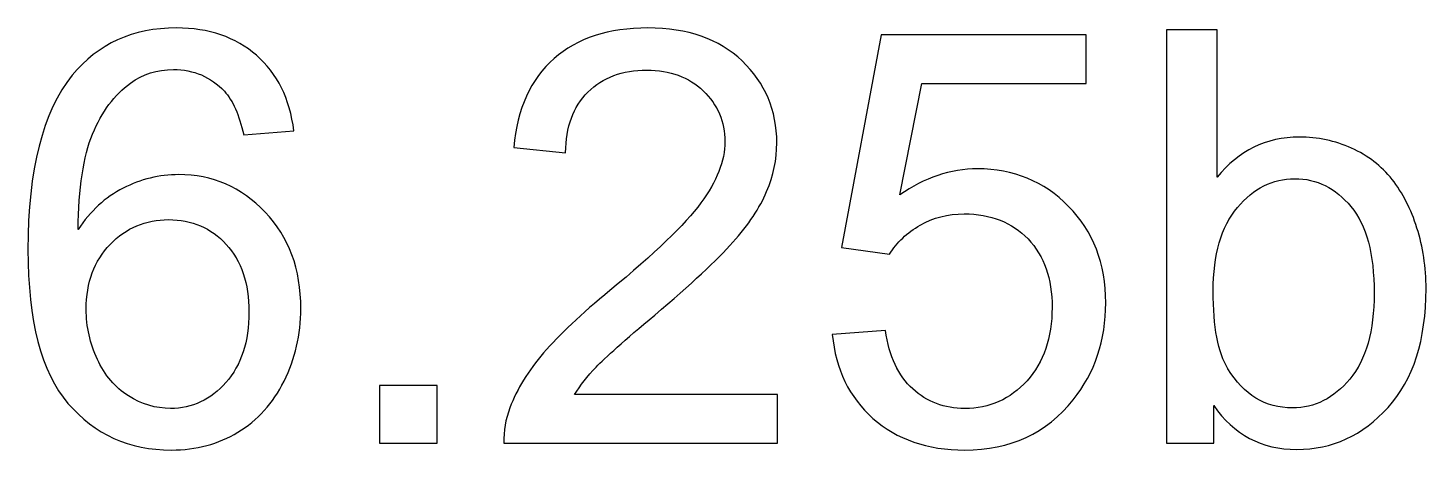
# Model space of a CAD drawing. Header units: millimetres. Extents: x -489 to 489, y -241 to 468.
# Drawn here: x -344.92 to -314.14, y -114.27 to -104.99 of the extents above; entities that cross this region are included whole.
import ezdxf

# ---------------------------------------------------------------- set-up
doc = ezdxf.new("R2010")
doc.units = ezdxf.units.MM
doc.header["$MEASUREMENT"] = 0
doc.layers.add('Layer 1', color=7, linetype='Continuous')

msp = doc.modelspace()

# ---------------------------------------------------------------- linework, layer by layer
at = {"layer": 'Layer 1', "color": 250}
for points, knots in [([(-339.0631, -107.2503), (-339.0631, -107.2503), (-340.168, -107.3392), (-340.168, -107.3392), (-340.168, -107.3392), (-340.2675, -106.901), (-340.4093, -106.5814), (-340.5934, -106.3825), (-340.5934, -106.3825), (-340.8961, -106.0628), (-341.2708, -105.9041), (-341.7153, -105.9041), (-341.7153, -105.9041), (-342.073, -105.9041), (-342.3905, -106.0036), (-342.6635, -106.2025), (-342.6635, -106.2025), (-343.0149, -106.4587), (-343.2901, -106.8312), (-343.4954, -107.3223), (-343.4954, -107.3223), (-343.6986, -107.8154), (-343.8044, -108.5161), (-343.8129, -109.4241), (-343.8129, -109.4241), (-343.5441, -109.0156), (-343.2139, -108.7108), (-342.8244, -108.5139), (-342.8244, -108.5139), (-342.4349, -108.315), (-342.0285, -108.2155), (-341.601, -108.2155), (-341.601, -108.2155), (-340.8559, -108.2155), (-340.2209, -108.4907), (-339.696, -109.0389), (-339.696, -109.0389), (-339.1732, -109.5871), (-338.9107, -110.2941), (-338.9107, -111.164), (-338.9107, -111.164), (-338.9107, -111.7355), (-339.0335, -112.2647), (-339.279, -112.7557), (-339.279, -112.7557), (-339.5266, -113.2468), (-339.8632, -113.6215), (-340.295, -113.8818), (-340.295, -113.8818), (-340.7247, -114.1422), (-341.2136, -114.2734), (-341.7597, -114.2734), (-341.7597, -114.2734), (-342.6889, -114.2734), (-343.4488, -113.9305), (-344.0373, -113.2468), (-344.0373, -113.2468), (-344.6236, -112.5631), (-344.9178, -111.4349), (-344.9178, -109.8644), (-344.9178, -109.8644), (-344.9178, -108.1075), (-344.5918, -106.8291), (-343.942, -106.0311), (-343.942, -106.0311), (-343.3747, -105.3368), (-342.6106, -104.9897), (-341.6475, -104.9897), (-341.6475, -104.9897), (-340.9321, -104.9897), (-340.3437, -105.1908), (-339.8865, -105.5908), (-339.8865, -105.5908), (-339.4293, -105.9909), (-339.1541, -106.5433), (-339.0631, -107.2503)], [0, 0, 0, 0, 0.05, 0.05, 0.05, 0.05, 0.1, 0.1, 0.1, 0.1, 0.15, 0.15, 0.15, 0.15, 0.2, 0.2, 0.2, 0.2, 0.25, 0.25, 0.25, 0.25, 0.3, 0.3, 0.3, 0.3, 0.35, 0.35, 0.35, 0.35, 0.4, 0.4, 0.4, 0.4, 0.45, 0.45, 0.45, 0.45, 0.5, 0.5, 0.5, 0.5, 0.55, 0.55, 0.55, 0.55, 0.6, 0.6, 0.6, 0.6, 0.65, 0.65, 0.65, 0.65, 0.7, 0.7, 0.7, 0.7, 0.75, 0.75, 0.75, 0.75, 0.8, 0.8, 0.8, 0.8, 0.85, 0.85, 0.85, 0.85, 0.9, 0.9, 0.9, 0.9, 1, 1, 1, 1]), ([(-328.4205, -113.0542), (-328.4205, -113.0542), (-328.4205, -114.121), (-328.4205, -114.121), (-328.4205, -114.121), (-328.4205, -114.121), (-334.4403, -114.121), (-334.4403, -114.121), (-334.4403, -114.121), (-334.4488, -113.8522), (-334.4043, -113.5939), (-334.3091, -113.3442), (-334.3091, -113.3442), (-334.1545, -112.9357), (-333.9069, -112.5314), (-333.5661, -112.1356), (-333.5661, -112.1356), (-333.2253, -111.7397), (-332.7385, -111.2825), (-332.1056, -110.764), (-332.1056, -110.764), (-331.1214, -109.9533), (-330.4525, -109.3119), (-330.1032, -108.8378), (-330.1032, -108.8378), (-329.7519, -108.3637), (-329.5762, -107.9149), (-329.5762, -107.4916), (-329.5762, -107.4916), (-329.5762, -107.0492), (-329.7349, -106.6767), (-330.0524, -106.3719), (-330.0524, -106.3719), (-330.3699, -106.0692), (-330.7848, -105.9168), (-331.2949, -105.9168), (-331.2949, -105.9168), (-331.8347, -105.9168), (-332.2665, -106.0777), (-332.5903, -106.3994), (-332.5903, -106.3994), (-332.9142, -106.719), (-333.0772, -107.1635), (-333.0814, -107.7329), (-333.0814, -107.7329), (-333.0814, -107.7329), (-334.2244, -107.6186), (-334.2244, -107.6186), (-334.2244, -107.6186), (-334.1461, -106.7635), (-333.8497, -106.1115), (-333.3375, -105.6628), (-333.3375, -105.6628), (-332.8232, -105.2141), (-332.1352, -104.9897), (-331.2695, -104.9897), (-331.2695, -104.9897), (-330.3975, -104.9897), (-329.7053, -105.231), (-329.1973, -105.7157), (-329.1973, -105.7157), (-328.6872, -106.2004), (-328.4332, -106.8016), (-328.4332, -107.517), (-328.4332, -107.517), (-328.4332, -107.8811), (-328.5073, -108.2388), (-328.6576, -108.5901), (-328.6576, -108.5901), (-328.8057, -108.9436), (-329.0534, -109.314), (-329.3984, -109.7035), (-329.3984, -109.7035), (-329.7455, -110.0909), (-330.3191, -110.6264), (-331.1192, -111.3037), (-331.1192, -111.3037), (-331.7902, -111.8667), (-332.222, -112.2477), (-332.4125, -112.4488), (-332.4125, -112.4488), (-332.603, -112.6499), (-332.7597, -112.851), (-332.8845, -113.0542), (-332.8845, -113.0542), (-332.8845, -113.0542), (-328.4205, -113.0542), (-328.4205, -113.0542)], [0, 0, 0, 0, 0.0434783, 0.0434783, 0.0434783, 0.0434783, 0.0869565, 0.0869565, 0.0869565, 0.0869565, 0.1304348, 0.1304348, 0.1304348, 0.1304348, 0.173913, 0.173913, 0.173913, 0.173913, 0.2173913, 0.2173913, 0.2173913, 0.2173913, 0.2608696, 0.2608696, 0.2608696, 0.2608696, 0.3043478, 0.3043478, 0.3043478, 0.3043478, 0.3478261, 0.3478261, 0.3478261, 0.3478261, 0.3913043, 0.3913043, 0.3913043, 0.3913043, 0.4347826, 0.4347826, 0.4347826, 0.4347826, 0.4782609, 0.4782609, 0.4782609, 0.4782609, 0.5217391, 0.5217391, 0.5217391, 0.5217391, 0.5652174, 0.5652174, 0.5652174, 0.5652174, 0.6086957, 0.6086957, 0.6086957, 0.6086957, 0.6521739, 0.6521739, 0.6521739, 0.6521739, 0.6956522, 0.6956522, 0.6956522, 0.6956522, 0.7391304, 0.7391304, 0.7391304, 0.7391304, 0.7826087, 0.7826087, 0.7826087, 0.7826087, 0.826087, 0.826087, 0.826087, 0.826087, 0.8695652, 0.8695652, 0.8695652, 0.8695652, 0.9130435, 0.9130435, 0.9130435, 0.9130435, 1, 1, 1, 1]), ([(-327.2119, -111.7334), (-327.2119, -111.7334), (-326.0435, -111.6445), (-326.0435, -111.6445), (-326.0435, -111.6445), (-325.9567, -112.2139), (-325.7556, -112.6414), (-325.4424, -112.9293), (-325.4424, -112.9293), (-325.1291, -113.2151), (-324.746, -113.359), (-324.2951, -113.359), (-324.2951, -113.359), (-323.7511, -113.359), (-323.2961, -113.1558), (-322.9256, -112.7515), (-322.9256, -112.7515), (-322.5573, -112.3451), (-322.3732, -111.8075), (-322.3732, -111.1386), (-322.3732, -111.1386), (-322.3732, -110.5015), (-322.5489, -109.9998), (-322.9024, -109.6315), (-322.9024, -109.6315), (-323.2558, -109.2632), (-323.7236, -109.0791), (-324.3057, -109.0791), (-324.3057, -109.0791), (-324.6677, -109.0791), (-324.9915, -109.1616), (-325.2794, -109.3267), (-325.2794, -109.3267), (-325.5651, -109.4918), (-325.7895, -109.7056), (-325.9546, -109.9681), (-325.9546, -109.9681), (-325.9546, -109.9681), (-327.0087, -109.8157), (-327.0087, -109.8157), (-327.0087, -109.8157), (-327.0087, -109.8157), (-326.1324, -105.1421), (-326.1324, -105.1421), (-326.1324, -105.1421), (-326.1324, -105.1421), (-321.6239, -105.1421), (-321.6239, -105.1421), (-321.6239, -105.1421), (-321.6239, -105.1421), (-321.6239, -106.2089), (-321.6239, -106.2089), (-321.6239, -106.2089), (-321.6239, -106.2089), (-325.2413, -106.2089), (-325.2413, -106.2089), (-325.2413, -106.2089), (-325.2413, -106.2089), (-325.726, -108.6621), (-325.726, -108.6621), (-325.726, -108.6621), (-325.182, -108.279), (-324.6105, -108.0885), (-324.0136, -108.0885), (-324.0136, -108.0885), (-323.222, -108.0885), (-322.5531, -108.3637), (-322.0091, -108.914), (-322.0091, -108.914), (-321.4651, -109.4643), (-321.1921, -110.1713), (-321.1921, -111.0349), (-321.1921, -111.0349), (-321.1921, -111.8583), (-321.4313, -112.5695), (-321.9096, -113.1685), (-321.9096, -113.1685), (-322.4917, -113.9051), (-323.2876, -114.2734), (-324.2951, -114.2734), (-324.2951, -114.2734), (-325.1206, -114.2734), (-325.7937, -114.0406), (-326.3165, -113.577), (-326.3165, -113.577), (-326.8394, -113.1135), (-327.1378, -112.4996), (-327.2119, -111.7334)], [0, 0, 0, 0, 0.0434783, 0.0434783, 0.0434783, 0.0434783, 0.0869565, 0.0869565, 0.0869565, 0.0869565, 0.1304348, 0.1304348, 0.1304348, 0.1304348, 0.173913, 0.173913, 0.173913, 0.173913, 0.2173913, 0.2173913, 0.2173913, 0.2173913, 0.2608696, 0.2608696, 0.2608696, 0.2608696, 0.3043478, 0.3043478, 0.3043478, 0.3043478, 0.3478261, 0.3478261, 0.3478261, 0.3478261, 0.3913043, 0.3913043, 0.3913043, 0.3913043, 0.4347826, 0.4347826, 0.4347826, 0.4347826, 0.4782609, 0.4782609, 0.4782609, 0.4782609, 0.5217391, 0.5217391, 0.5217391, 0.5217391, 0.5652174, 0.5652174, 0.5652174, 0.5652174, 0.6086957, 0.6086957, 0.6086957, 0.6086957, 0.6521739, 0.6521739, 0.6521739, 0.6521739, 0.6956522, 0.6956522, 0.6956522, 0.6956522, 0.7391304, 0.7391304, 0.7391304, 0.7391304, 0.7826087, 0.7826087, 0.7826087, 0.7826087, 0.826087, 0.826087, 0.826087, 0.826087, 0.8695652, 0.8695652, 0.8695652, 0.8695652, 0.9130435, 0.9130435, 0.9130435, 0.9130435, 1, 1, 1, 1]), ([(-318.8151, -114.121), (-318.8151, -114.121), (-319.8565, -114.121), (-319.8565, -114.121), (-319.8565, -114.121), (-319.8565, -114.121), (-319.8565, -105.0278), (-319.8565, -105.0278), (-319.8565, -105.0278), (-319.8565, -105.0278), (-318.7389, -105.0278), (-318.7389, -105.0278), (-318.7389, -105.0278), (-318.7389, -105.0278), (-318.7389, -108.2726), (-318.7389, -108.2726), (-318.7389, -108.2726), (-318.2669, -107.6842), (-317.6657, -107.39), (-316.9334, -107.39), (-316.9334, -107.39), (-316.5291, -107.39), (-316.1439, -107.4704), (-315.7819, -107.6334), (-315.7819, -107.6334), (-315.42, -107.7964), (-315.1236, -108.0271), (-314.8887, -108.3213), (-314.8887, -108.3213), (-314.6558, -108.6177), (-314.4717, -108.9733), (-314.3405, -109.3902), (-314.3405, -109.3902), (-314.2071, -109.8051), (-314.1415, -110.2517), (-314.1415, -110.7259), (-314.1415, -110.7259), (-314.1415, -111.8519), (-314.4209, -112.724), (-314.9776, -113.3378), (-314.9776, -113.3378), (-315.5364, -113.9538), (-316.2052, -114.2607), (-316.9863, -114.2607), (-316.9863, -114.2607), (-317.7631, -114.2607), (-318.3727, -113.9368), (-318.8151, -113.2913), (-318.8151, -113.2913), (-318.8151, -113.2913), (-318.8151, -114.121), (-318.8151, -114.121)], [0, 0, 0, 0, 0.0714286, 0.0714286, 0.0714286, 0.0714286, 0.1428571, 0.1428571, 0.1428571, 0.1428571, 0.2142857, 0.2142857, 0.2142857, 0.2142857, 0.2857143, 0.2857143, 0.2857143, 0.2857143, 0.3571429, 0.3571429, 0.3571429, 0.3571429, 0.4285714, 0.4285714, 0.4285714, 0.4285714, 0.5, 0.5, 0.5, 0.5, 0.5714286, 0.5714286, 0.5714286, 0.5714286, 0.6428571, 0.6428571, 0.6428571, 0.6428571, 0.7142857, 0.7142857, 0.7142857, 0.7142857, 0.7857143, 0.7857143, 0.7857143, 0.7857143, 0.8571429, 0.8571429, 0.8571429, 0.8571429, 1, 1, 1, 1]), ([(-318.8278, -110.7767), (-318.8278, -111.5641), (-318.7198, -112.1334), (-318.5061, -112.4848), (-318.5061, -112.4848), (-318.1547, -113.0584), (-317.6806, -113.3463), (-317.0815, -113.3463), (-317.0815, -113.3463), (-316.5926, -113.3463), (-316.1714, -113.1346), (-315.8179, -112.7113), (-315.8179, -112.7113), (-315.4623, -112.288), (-315.2845, -111.6572), (-315.2845, -110.819), (-315.2845, -110.819), (-315.2845, -109.9596), (-315.4538, -109.3267), (-315.7946, -108.9182), (-315.7946, -108.9182), (-316.1354, -108.5097), (-316.5481, -108.3044), (-317.0307, -108.3044), (-317.0307, -108.3044), (-317.5197, -108.3044), (-317.9409, -108.5161), (-318.2944, -108.9394), (-318.2944, -108.9394), (-318.65, -109.3627), (-318.8278, -109.9744), (-318.8278, -110.7767)], [0, 0, 0, 0, 0.1111111, 0.1111111, 0.1111111, 0.1111111, 0.2222222, 0.2222222, 0.2222222, 0.2222222, 0.3333333, 0.3333333, 0.3333333, 0.3333333, 0.4444444, 0.4444444, 0.4444444, 0.4444444, 0.5555556, 0.5555556, 0.5555556, 0.5555556, 0.6666667, 0.6666667, 0.6666667, 0.6666667, 0.7777778, 0.7777778, 0.7777778, 0.7777778, 1, 1, 1, 1]), ([(-343.6351, -111.1746), (-343.6351, -111.5598), (-343.5525, -111.9281), (-343.3896, -112.2795), (-343.3896, -112.2795), (-343.2266, -112.6309), (-342.998, -112.8976), (-342.708, -113.0817), (-342.708, -113.0817), (-342.4159, -113.2659), (-342.1069, -113.359), (-341.7788, -113.359), (-341.7788, -113.359), (-341.3025, -113.359), (-340.8961, -113.1685), (-340.5596, -112.7875), (-340.5596, -112.7875), (-340.223, -112.4065), (-340.0537, -111.89), (-340.0537, -111.236), (-340.0537, -111.236), (-340.0537, -110.6073), (-340.2209, -110.112), (-340.5532, -109.7501), (-340.5532, -109.7501), (-340.8855, -109.3881), (-341.3089, -109.2061), (-341.8232, -109.2061), (-341.8232, -109.2061), (-342.327, -109.2061), (-342.7567, -109.3881), (-343.108, -109.7501), (-343.108, -109.7501), (-343.4594, -110.112), (-343.6351, -110.5862), (-343.6351, -111.1746)], [0, 0, 0, 0, 0.1, 0.1, 0.1, 0.1, 0.2, 0.2, 0.2, 0.2, 0.3, 0.3, 0.3, 0.3, 0.4, 0.4, 0.4, 0.4, 0.5, 0.5, 0.5, 0.5, 0.6, 0.6, 0.6, 0.6, 0.7, 0.7, 0.7, 0.7, 0.8, 0.8, 0.8, 0.8, 1, 1, 1, 1]), ([(-337.1814, -114.121), (-337.1814, -114.121), (-337.1814, -112.851), (-337.1814, -112.851), (-337.1814, -112.851), (-337.1814, -112.851), (-335.9114, -112.851), (-335.9114, -112.851), (-335.9114, -112.851), (-335.9114, -112.851), (-335.9114, -114.121), (-335.9114, -114.121), (-335.9114, -114.121), (-335.9114, -114.121), (-337.1814, -114.121), (-337.1814, -114.121)], [0, 0, 0, 0, 0.2, 0.2, 0.2, 0.2, 0.4, 0.4, 0.4, 0.4, 0.6, 0.6, 0.6, 0.6, 1, 1, 1, 1])]:
    msp.add_open_spline(points, degree=3, knots=knots, dxfattribs=at)
at = {"layer": 'Layer 1', "color": 250, "lineweight": 9}
for points, knots in [([(-339.0631, -107.2503), (-339.0631, -107.2503), (-340.168, -107.3392), (-340.168, -107.3392), (-340.168, -107.3392), (-340.2675, -106.901), (-340.4093, -106.5814), (-340.5934, -106.3825), (-340.5934, -106.3825), (-340.8961, -106.0628), (-341.2708, -105.9041), (-341.7153, -105.9041), (-341.7153, -105.9041), (-342.073, -105.9041), (-342.3905, -106.0036), (-342.6635, -106.2025), (-342.6635, -106.2025), (-343.0149, -106.4587), (-343.2901, -106.8312), (-343.4954, -107.3223), (-343.4954, -107.3223), (-343.6986, -107.8154), (-343.8044, -108.5161), (-343.8129, -109.4241), (-343.8129, -109.4241), (-343.5441, -109.0156), (-343.2139, -108.7108), (-342.8244, -108.5139), (-342.8244, -108.5139), (-342.4349, -108.315), (-342.0285, -108.2155), (-341.601, -108.2155), (-341.601, -108.2155), (-340.8559, -108.2155), (-340.2209, -108.4907), (-339.696, -109.0389), (-339.696, -109.0389), (-339.1732, -109.5871), (-338.9107, -110.2941), (-338.9107, -111.164), (-338.9107, -111.164), (-338.9107, -111.7355), (-339.0335, -112.2647), (-339.279, -112.7557), (-339.279, -112.7557), (-339.5266, -113.2468), (-339.8632, -113.6215), (-340.295, -113.8818), (-340.295, -113.8818), (-340.7247, -114.1422), (-341.2136, -114.2734), (-341.7597, -114.2734), (-341.7597, -114.2734), (-342.6889, -114.2734), (-343.4488, -113.9305), (-344.0373, -113.2468), (-344.0373, -113.2468), (-344.6236, -112.5631), (-344.9178, -111.4349), (-344.9178, -109.8644), (-344.9178, -109.8644), (-344.9178, -108.1075), (-344.5918, -106.8291), (-343.942, -106.0311), (-343.942, -106.0311), (-343.3747, -105.3368), (-342.6106, -104.9897), (-341.6475, -104.9897), (-341.6475, -104.9897), (-340.9321, -104.9897), (-340.3437, -105.1908), (-339.8865, -105.5908), (-339.8865, -105.5908), (-339.4293, -105.9909), (-339.1541, -106.5433), (-339.0631, -107.2503)], [0, 0, 0, 0, 0.05, 0.05, 0.05, 0.05, 0.1, 0.1, 0.1, 0.1, 0.15, 0.15, 0.15, 0.15, 0.2, 0.2, 0.2, 0.2, 0.25, 0.25, 0.25, 0.25, 0.3, 0.3, 0.3, 0.3, 0.35, 0.35, 0.35, 0.35, 0.4, 0.4, 0.4, 0.4, 0.45, 0.45, 0.45, 0.45, 0.5, 0.5, 0.5, 0.5, 0.55, 0.55, 0.55, 0.55, 0.6, 0.6, 0.6, 0.6, 0.65, 0.65, 0.65, 0.65, 0.7, 0.7, 0.7, 0.7, 0.75, 0.75, 0.75, 0.75, 0.8, 0.8, 0.8, 0.8, 0.85, 0.85, 0.85, 0.85, 0.9, 0.9, 0.9, 0.9, 1, 1, 1, 1]), ([(-328.4205, -113.0542), (-328.4205, -113.0542), (-328.4205, -114.121), (-328.4205, -114.121), (-328.4205, -114.121), (-328.4205, -114.121), (-334.4403, -114.121), (-334.4403, -114.121), (-334.4403, -114.121), (-334.4488, -113.8522), (-334.4043, -113.5939), (-334.3091, -113.3442), (-334.3091, -113.3442), (-334.1545, -112.9357), (-333.9069, -112.5314), (-333.5661, -112.1356), (-333.5661, -112.1356), (-333.2253, -111.7397), (-332.7385, -111.2825), (-332.1056, -110.764), (-332.1056, -110.764), (-331.1214, -109.9533), (-330.4525, -109.3119), (-330.1032, -108.8378), (-330.1032, -108.8378), (-329.7519, -108.3637), (-329.5762, -107.9149), (-329.5762, -107.4916), (-329.5762, -107.4916), (-329.5762, -107.0492), (-329.7349, -106.6767), (-330.0524, -106.3719), (-330.0524, -106.3719), (-330.3699, -106.0692), (-330.7848, -105.9168), (-331.2949, -105.9168), (-331.2949, -105.9168), (-331.8347, -105.9168), (-332.2665, -106.0777), (-332.5903, -106.3994), (-332.5903, -106.3994), (-332.9142, -106.719), (-333.0772, -107.1635), (-333.0814, -107.7329), (-333.0814, -107.7329), (-333.0814, -107.7329), (-334.2244, -107.6186), (-334.2244, -107.6186), (-334.2244, -107.6186), (-334.1461, -106.7635), (-333.8497, -106.1115), (-333.3375, -105.6628), (-333.3375, -105.6628), (-332.8232, -105.2141), (-332.1352, -104.9897), (-331.2695, -104.9897), (-331.2695, -104.9897), (-330.3975, -104.9897), (-329.7053, -105.231), (-329.1973, -105.7157), (-329.1973, -105.7157), (-328.6872, -106.2004), (-328.4332, -106.8016), (-328.4332, -107.517), (-328.4332, -107.517), (-328.4332, -107.8811), (-328.5073, -108.2388), (-328.6576, -108.5901), (-328.6576, -108.5901), (-328.8057, -108.9436), (-329.0534, -109.314), (-329.3984, -109.7035), (-329.3984, -109.7035), (-329.7455, -110.0909), (-330.3191, -110.6264), (-331.1192, -111.3037), (-331.1192, -111.3037), (-331.7902, -111.8667), (-332.222, -112.2477), (-332.4125, -112.4488), (-332.4125, -112.4488), (-332.603, -112.6499), (-332.7597, -112.851), (-332.8845, -113.0542), (-332.8845, -113.0542), (-332.8845, -113.0542), (-328.4205, -113.0542), (-328.4205, -113.0542)], [0, 0, 0, 0, 0.0434783, 0.0434783, 0.0434783, 0.0434783, 0.0869565, 0.0869565, 0.0869565, 0.0869565, 0.1304348, 0.1304348, 0.1304348, 0.1304348, 0.173913, 0.173913, 0.173913, 0.173913, 0.2173913, 0.2173913, 0.2173913, 0.2173913, 0.2608696, 0.2608696, 0.2608696, 0.2608696, 0.3043478, 0.3043478, 0.3043478, 0.3043478, 0.3478261, 0.3478261, 0.3478261, 0.3478261, 0.3913043, 0.3913043, 0.3913043, 0.3913043, 0.4347826, 0.4347826, 0.4347826, 0.4347826, 0.4782609, 0.4782609, 0.4782609, 0.4782609, 0.5217391, 0.5217391, 0.5217391, 0.5217391, 0.5652174, 0.5652174, 0.5652174, 0.5652174, 0.6086957, 0.6086957, 0.6086957, 0.6086957, 0.6521739, 0.6521739, 0.6521739, 0.6521739, 0.6956522, 0.6956522, 0.6956522, 0.6956522, 0.7391304, 0.7391304, 0.7391304, 0.7391304, 0.7826087, 0.7826087, 0.7826087, 0.7826087, 0.826087, 0.826087, 0.826087, 0.826087, 0.8695652, 0.8695652, 0.8695652, 0.8695652, 0.9130435, 0.9130435, 0.9130435, 0.9130435, 1, 1, 1, 1]), ([(-327.2119, -111.7334), (-327.2119, -111.7334), (-326.0435, -111.6445), (-326.0435, -111.6445), (-326.0435, -111.6445), (-325.9567, -112.2139), (-325.7556, -112.6414), (-325.4424, -112.9293), (-325.4424, -112.9293), (-325.1291, -113.2151), (-324.746, -113.359), (-324.2951, -113.359), (-324.2951, -113.359), (-323.7511, -113.359), (-323.2961, -113.1558), (-322.9256, -112.7515), (-322.9256, -112.7515), (-322.5573, -112.3451), (-322.3732, -111.8075), (-322.3732, -111.1386), (-322.3732, -111.1386), (-322.3732, -110.5015), (-322.5489, -109.9998), (-322.9024, -109.6315), (-322.9024, -109.6315), (-323.2558, -109.2632), (-323.7236, -109.0791), (-324.3057, -109.0791), (-324.3057, -109.0791), (-324.6677, -109.0791), (-324.9915, -109.1616), (-325.2794, -109.3267), (-325.2794, -109.3267), (-325.5651, -109.4918), (-325.7895, -109.7056), (-325.9546, -109.9681), (-325.9546, -109.9681), (-325.9546, -109.9681), (-327.0087, -109.8157), (-327.0087, -109.8157), (-327.0087, -109.8157), (-327.0087, -109.8157), (-326.1324, -105.1421), (-326.1324, -105.1421), (-326.1324, -105.1421), (-326.1324, -105.1421), (-321.6239, -105.1421), (-321.6239, -105.1421), (-321.6239, -105.1421), (-321.6239, -105.1421), (-321.6239, -106.2089), (-321.6239, -106.2089), (-321.6239, -106.2089), (-321.6239, -106.2089), (-325.2413, -106.2089), (-325.2413, -106.2089), (-325.2413, -106.2089), (-325.2413, -106.2089), (-325.726, -108.6621), (-325.726, -108.6621), (-325.726, -108.6621), (-325.182, -108.279), (-324.6105, -108.0885), (-324.0136, -108.0885), (-324.0136, -108.0885), (-323.222, -108.0885), (-322.5531, -108.3637), (-322.0091, -108.914), (-322.0091, -108.914), (-321.4651, -109.4643), (-321.1921, -110.1713), (-321.1921, -111.0349), (-321.1921, -111.0349), (-321.1921, -111.8583), (-321.4313, -112.5695), (-321.9096, -113.1685), (-321.9096, -113.1685), (-322.4917, -113.9051), (-323.2876, -114.2734), (-324.2951, -114.2734), (-324.2951, -114.2734), (-325.1206, -114.2734), (-325.7937, -114.0406), (-326.3165, -113.577), (-326.3165, -113.577), (-326.8394, -113.1135), (-327.1378, -112.4996), (-327.2119, -111.7334)], [0, 0, 0, 0, 0.0434783, 0.0434783, 0.0434783, 0.0434783, 0.0869565, 0.0869565, 0.0869565, 0.0869565, 0.1304348, 0.1304348, 0.1304348, 0.1304348, 0.173913, 0.173913, 0.173913, 0.173913, 0.2173913, 0.2173913, 0.2173913, 0.2173913, 0.2608696, 0.2608696, 0.2608696, 0.2608696, 0.3043478, 0.3043478, 0.3043478, 0.3043478, 0.3478261, 0.3478261, 0.3478261, 0.3478261, 0.3913043, 0.3913043, 0.3913043, 0.3913043, 0.4347826, 0.4347826, 0.4347826, 0.4347826, 0.4782609, 0.4782609, 0.4782609, 0.4782609, 0.5217391, 0.5217391, 0.5217391, 0.5217391, 0.5652174, 0.5652174, 0.5652174, 0.5652174, 0.6086957, 0.6086957, 0.6086957, 0.6086957, 0.6521739, 0.6521739, 0.6521739, 0.6521739, 0.6956522, 0.6956522, 0.6956522, 0.6956522, 0.7391304, 0.7391304, 0.7391304, 0.7391304, 0.7826087, 0.7826087, 0.7826087, 0.7826087, 0.826087, 0.826087, 0.826087, 0.826087, 0.8695652, 0.8695652, 0.8695652, 0.8695652, 0.9130435, 0.9130435, 0.9130435, 0.9130435, 1, 1, 1, 1]), ([(-318.8151, -114.121), (-318.8151, -114.121), (-319.8565, -114.121), (-319.8565, -114.121), (-319.8565, -114.121), (-319.8565, -114.121), (-319.8565, -105.0278), (-319.8565, -105.0278), (-319.8565, -105.0278), (-319.8565, -105.0278), (-318.7389, -105.0278), (-318.7389, -105.0278), (-318.7389, -105.0278), (-318.7389, -105.0278), (-318.7389, -108.2726), (-318.7389, -108.2726), (-318.7389, -108.2726), (-318.2669, -107.6842), (-317.6657, -107.39), (-316.9334, -107.39), (-316.9334, -107.39), (-316.5291, -107.39), (-316.1439, -107.4704), (-315.7819, -107.6334), (-315.7819, -107.6334), (-315.42, -107.7964), (-315.1236, -108.0271), (-314.8887, -108.3213), (-314.8887, -108.3213), (-314.6558, -108.6177), (-314.4717, -108.9733), (-314.3405, -109.3902), (-314.3405, -109.3902), (-314.2071, -109.8051), (-314.1415, -110.2517), (-314.1415, -110.7259), (-314.1415, -110.7259), (-314.1415, -111.8519), (-314.4209, -112.724), (-314.9776, -113.3378), (-314.9776, -113.3378), (-315.5364, -113.9538), (-316.2052, -114.2607), (-316.9863, -114.2607), (-316.9863, -114.2607), (-317.7631, -114.2607), (-318.3727, -113.9368), (-318.8151, -113.2913), (-318.8151, -113.2913), (-318.8151, -113.2913), (-318.8151, -114.121), (-318.8151, -114.121)], [0, 0, 0, 0, 0.0714286, 0.0714286, 0.0714286, 0.0714286, 0.1428571, 0.1428571, 0.1428571, 0.1428571, 0.2142857, 0.2142857, 0.2142857, 0.2142857, 0.2857143, 0.2857143, 0.2857143, 0.2857143, 0.3571429, 0.3571429, 0.3571429, 0.3571429, 0.4285714, 0.4285714, 0.4285714, 0.4285714, 0.5, 0.5, 0.5, 0.5, 0.5714286, 0.5714286, 0.5714286, 0.5714286, 0.6428571, 0.6428571, 0.6428571, 0.6428571, 0.7142857, 0.7142857, 0.7142857, 0.7142857, 0.7857143, 0.7857143, 0.7857143, 0.7857143, 0.8571429, 0.8571429, 0.8571429, 0.8571429, 1, 1, 1, 1]), ([(-318.8278, -110.7767), (-318.8278, -111.5641), (-318.7198, -112.1334), (-318.5061, -112.4848), (-318.5061, -112.4848), (-318.1547, -113.0584), (-317.6806, -113.3463), (-317.0815, -113.3463), (-317.0815, -113.3463), (-316.5926, -113.3463), (-316.1714, -113.1346), (-315.8179, -112.7113), (-315.8179, -112.7113), (-315.4623, -112.288), (-315.2845, -111.6572), (-315.2845, -110.819), (-315.2845, -110.819), (-315.2845, -109.9596), (-315.4538, -109.3267), (-315.7946, -108.9182), (-315.7946, -108.9182), (-316.1354, -108.5097), (-316.5481, -108.3044), (-317.0307, -108.3044), (-317.0307, -108.3044), (-317.5197, -108.3044), (-317.9409, -108.5161), (-318.2944, -108.9394), (-318.2944, -108.9394), (-318.65, -109.3627), (-318.8278, -109.9744), (-318.8278, -110.7767)], [0, 0, 0, 0, 0.1111111, 0.1111111, 0.1111111, 0.1111111, 0.2222222, 0.2222222, 0.2222222, 0.2222222, 0.3333333, 0.3333333, 0.3333333, 0.3333333, 0.4444444, 0.4444444, 0.4444444, 0.4444444, 0.5555556, 0.5555556, 0.5555556, 0.5555556, 0.6666667, 0.6666667, 0.6666667, 0.6666667, 0.7777778, 0.7777778, 0.7777778, 0.7777778, 1, 1, 1, 1]), ([(-343.6351, -111.1746), (-343.6351, -111.5598), (-343.5525, -111.9281), (-343.3896, -112.2795), (-343.3896, -112.2795), (-343.2266, -112.6309), (-342.998, -112.8976), (-342.708, -113.0817), (-342.708, -113.0817), (-342.4159, -113.2659), (-342.1069, -113.359), (-341.7788, -113.359), (-341.7788, -113.359), (-341.3025, -113.359), (-340.8961, -113.1685), (-340.5596, -112.7875), (-340.5596, -112.7875), (-340.223, -112.4065), (-340.0537, -111.89), (-340.0537, -111.236), (-340.0537, -111.236), (-340.0537, -110.6073), (-340.2209, -110.112), (-340.5532, -109.7501), (-340.5532, -109.7501), (-340.8855, -109.3881), (-341.3089, -109.2061), (-341.8232, -109.2061), (-341.8232, -109.2061), (-342.327, -109.2061), (-342.7567, -109.3881), (-343.108, -109.7501), (-343.108, -109.7501), (-343.4594, -110.112), (-343.6351, -110.5862), (-343.6351, -111.1746)], [0, 0, 0, 0, 0.1, 0.1, 0.1, 0.1, 0.2, 0.2, 0.2, 0.2, 0.3, 0.3, 0.3, 0.3, 0.4, 0.4, 0.4, 0.4, 0.5, 0.5, 0.5, 0.5, 0.6, 0.6, 0.6, 0.6, 0.7, 0.7, 0.7, 0.7, 0.8, 0.8, 0.8, 0.8, 1, 1, 1, 1]), ([(-337.1814, -114.121), (-337.1814, -114.121), (-337.1814, -112.851), (-337.1814, -112.851), (-337.1814, -112.851), (-337.1814, -112.851), (-335.9114, -112.851), (-335.9114, -112.851), (-335.9114, -112.851), (-335.9114, -112.851), (-335.9114, -114.121), (-335.9114, -114.121), (-335.9114, -114.121), (-335.9114, -114.121), (-337.1814, -114.121), (-337.1814, -114.121)], [0, 0, 0, 0, 0.2, 0.2, 0.2, 0.2, 0.4, 0.4, 0.4, 0.4, 0.6, 0.6, 0.6, 0.6, 1, 1, 1, 1])]:
    msp.add_open_spline(points, degree=3, knots=knots, dxfattribs=at)

doc.saveas('drawing.dxf')
